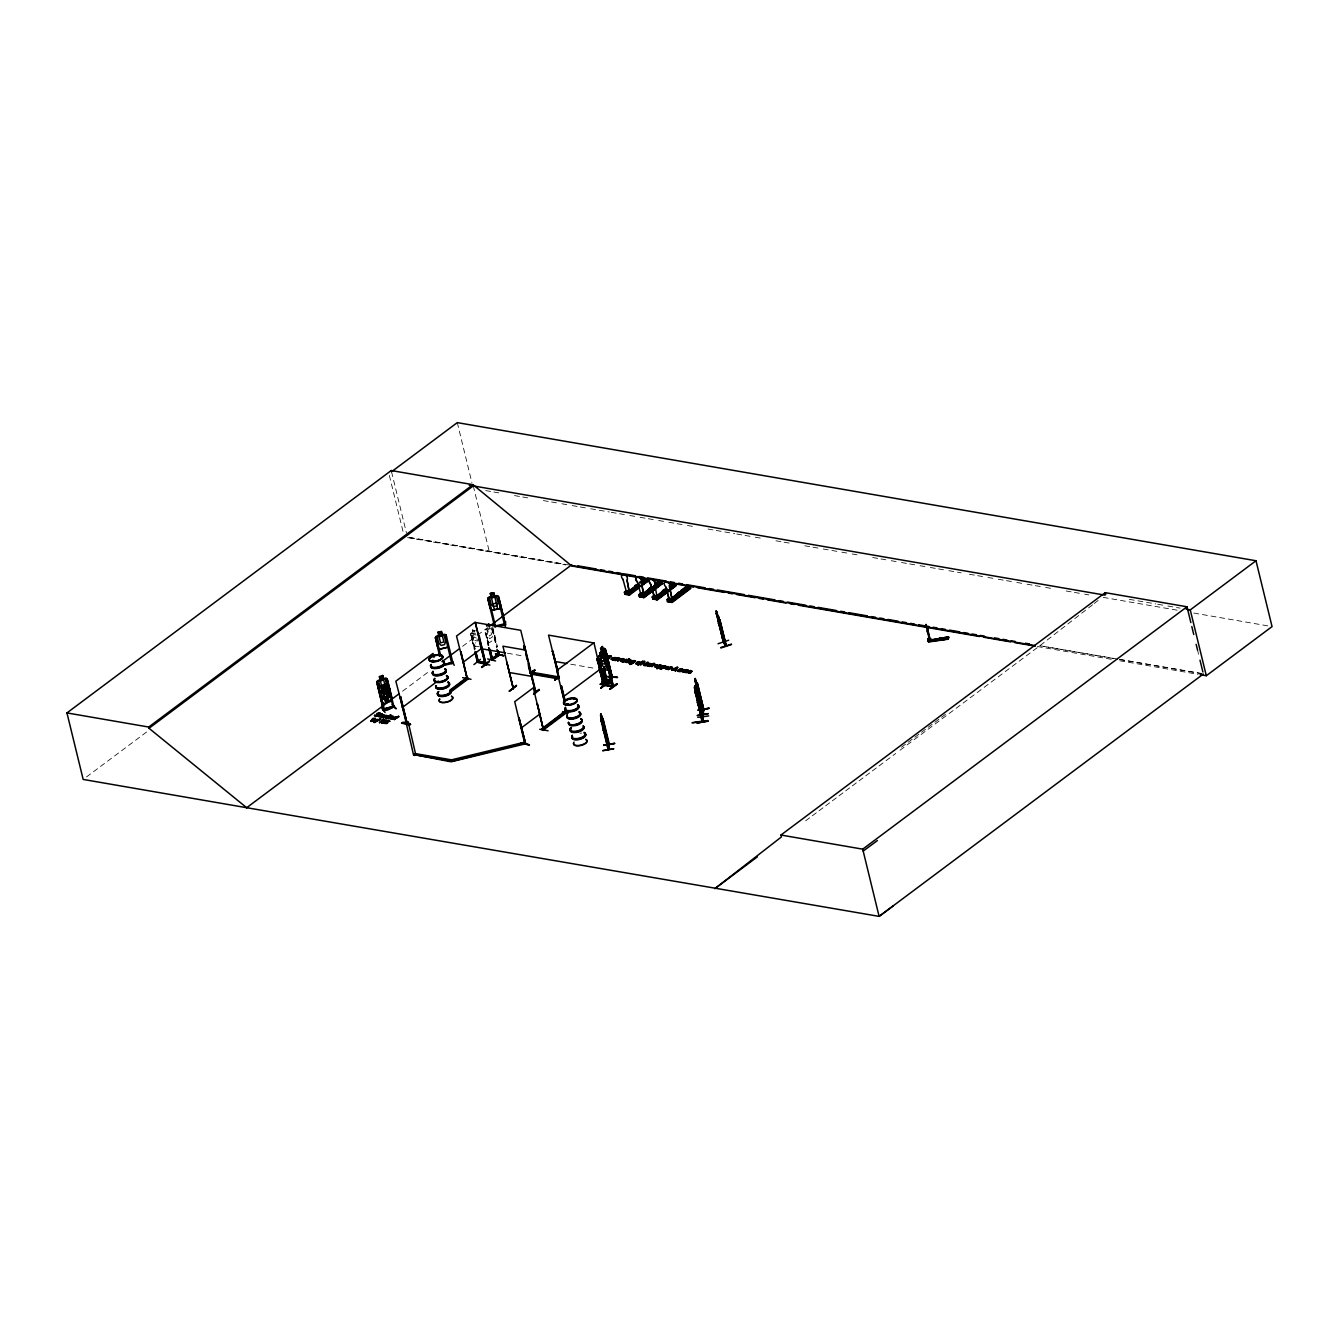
<?xml version="1.0" encoding="UTF-8"?>
<svg xmlns="http://www.w3.org/2000/svg" width="1339" height="1339" viewBox="0 0 1339 1339"><rect width="100%" height="100%" fill="white"/><g stroke="black" fill="none" stroke-linecap="round" stroke-linejoin="round"><path stroke-width="0.75" stroke-dasharray="5 3.75" d="M489.823 627.355L485.538 629.966L485.103 631.673L488.702 643.038L494.744 639.172L494.827 635.389M488.417 645.8L485.019 631.64L485.622 629.983M1092.54 604.81L1039.867 645.716L897.348 752.233M1094.181 603.521L1099.118 599.688M471.261 635.707L475.479 650.018M472.031 635.824L475.245 650.202M86.499 776.938L146.637 731.998M473.119 633.23L472.332 630L473.169 633.414L472.031 634.251L473.504 640.293L475.529 643.138M402.537 691.225L429.216 671.274M462.558 646.352L475.914 636.376M477.571 635.138L487.58 627.656M472.65 642.653L474.274 646.034L479.195 646.888M474.307 646.017L480.835 646.988M901.498 747.212L906.503 743.463M908.16 742.224L913.165 738.475M914.838 737.237L919.843 733.487M921.5 732.249L926.504 728.516M928.178 727.261L933.183 723.529M934.856 722.273L939.844 718.541M941.518 717.286L946.522 713.553M805.643 820.79L810.647 817.058M812.304 815.802L817.309 812.07M818.983 810.815L823.987 807.082M825.644 805.827L830.649 802.094M832.322 800.839L837.327 797.107M838.984 795.868L843.988 792.119M845.662 790.88L850.667 787.131M852.324 785.893L857.328 782.143M859.002 780.905L864.006 777.172M865.664 775.917L870.668 772.185M872.342 770.929L877.346 767.197M879.02 765.941L895.691 753.489M488.149 645.733L485.873 633.113L489.103 645.348M486.141 633.18L485.187 633.581M409.232 537.609L564.824 564.288M1117.663 659.056L1039.867 645.716L1117.529 659.156M1119.705 659.407L1201.602 673.45M1129.313 599.353L1155.724 603.922M1157.75 604.274L1165.884 605.68M1167.909 606.031L1180.094 608.14M485.689 490.593L491.848 491.664M493.907 492.032L502.142 493.455M514.494 495.581L520.67 496.652M522.729 497.003L530.964 498.426M543.316 500.568L549.492 501.64M551.551 501.991L559.786 503.414M561.844 503.765L570.079 505.188M572.138 505.556L578.314 506.627M580.373 506.979L588.608 508.402M590.666 508.753L609.195 511.967M611.254 512.318L617.43 513.389M619.488 513.741L627.723 515.164M629.782 515.515L638.017 516.938M640.075 517.306L646.252 518.36M648.31 518.729L656.545 520.151M658.604 520.503L666.839 521.925M668.897 522.277L675.074 523.348M677.132 523.7L685.367 525.139M687.426 525.491L695.661 526.913M708.013 529.039L714.172 530.11M716.231 530.478L734.76 533.675M736.818 534.027L742.994 535.098M745.053 535.449L753.288 536.872M755.347 537.24L763.581 538.663M775.934 540.789L782.11 541.86M784.169 542.211L792.403 543.634M804.756 545.776L810.932 546.848M812.991 547.199L821.225 548.622M823.284 548.99L839.754 551.835M841.813 552.187L850.047 553.61M852.106 553.961L860.341 555.384M872.693 557.526L878.869 558.597M880.928 558.949L889.163 560.372M891.222 560.723L899.457 562.146M901.515 562.514L907.691 563.585M909.75 563.937L917.985 565.359M920.044 565.711L928.278 567.133M930.337 567.485L936.513 568.556M938.555 568.924L946.79 570.347M948.849 570.699L961.201 572.841M969.436 574.264L975.612 575.318M977.671 575.686L985.906 577.109M987.964 577.46L996.199 578.883M998.258 579.235L1004.434 580.306M1006.493 580.657L1014.728 582.097M1016.786 582.448L1025.021 583.871M1027.08 584.222L1033.256 585.294M1035.315 585.645L1043.55 587.068M1045.608 587.436L1053.843 588.859M1066.195 590.984L1072.372 592.056M1074.43 592.407L1082.665 593.83M1084.724 594.198L1088.841 594.901M1103.252 597.395L1177.349 610.216M1193.819 613.061L1267.933 625.882M1119.571 659.508L1203.376 674.002M409.483 537.408L568.924 564.974M407.575 537.609L565.56 564.924M1037.357 646.519L1111.521 659.34M1119.772 660.763L1198.054 674.304M472.249 630.05L475.127 630.485M472.382 630.167L474.977 630.619M473.236 633.364L471.144 632.962L470.541 633.966L474.475 650.068M471.211 633.079L475.763 633.866M476.031 634.954L473.42 634.502L474.91 640.544L477.504 640.996L476.533 636.962M471.278 637.013L476.768 637.967L471.261 637.029M507.448 653.248L523.231 655.976M570.749 664.194L596.407 668.63M488.702 643.038L487.212 640.26M472.818 642.603L474.424 645.867M1197.602 650.285L1198.556 654.235M473.286 485.906L489.338 551.752M457.285 422.622L471.864 482.475M492.618 626.669L497.455 646.921M492.735 628.627L497.187 646.854M492.317 629.146L496.769 647.39M492.049 629.079L496.484 647.323M491.363 627.606L492.836 633.665L492.2 637.079L489.84 638.619L487.932 636.862L486.475 625.598M485.873 633.113L488.835 645.281M474.642 631.087L474.91 632.159L472.968 630.803M470.709 633.966L474.709 649.884M391.524 471.763L406.487 533.106M389.348 475.429L403.34 532.805M579.988 733.203A7.03 3.029 -13.7 0 1 581.695 733.103M490.091 628.443L487.731 629.983L489.204 636.042L491.564 634.485L490.091 628.443"/><path stroke-width="1.5" d="M717.085 613.932L716.231 613.212L723.512 642.586L717.202 615.388L719.545 622.735L718.675 621.447M716.265 614.015L716.348 613.178M388.109 716.147L386.067 715.277L383.523 716.968L386.452 717.737L388.009 716.783L388.812 718.675L388.712 716.65L391.39 716.583L388.712 716.65M925.985 624.895L927.91 629.263M928.546 640.778L928.212 638.318L928.864 640.226L948.548 636.862L946.539 637.146L946.087 638.887M929.048 639.088L928.178 638.686L930.622 638.452L930.438 641.314L930.17 640.176M929.467 638.87L928.898 638.636M401.583 723.194C404.211 719.428 420.362 728.349 401.6 723.093M401.884 722.859L410.437 724.299M562.497 712.499L562.748 711.662L567.887 712.532M627.355 590.482L627.723 593.947L627.606 590.717L625.983 591.704L627.673 590.817L626.284 591.102M627.422 590.8L625.983 591.386M641.264 593.328L640.377 594.098L642.034 593.21L640.41 593.83L641.967 593.11L641.984 596.558L641.917 593.144M654.687 595.771C655.122 596.508 653.984 595.621 654.972 596.206M654.219 596.843L655.457 595.621L653.499 595.654L655.34 598.868L654.754 595.537M664.412 590.75C673.216 586.683 650.787 599.002 653.315 599.286L652.21 597.043L655.089 595.57M669.584 599.102C669.667 598.048 669.768 598.935 669.132 598.449M638.603 585.059C634.335 585.176 639.373 587.57 638.753 584.858M664.345 590.482L666.772 589.88M679.308 593.328L680.63 592.173L681.735 592.876M608.509 667.19L608.241 670.32L601.68 669.199L600.123 665.751M388.059 718.558L388.009 716.783M604.776 657.951L604.91 654.637L602.667 656.947M432.815 660.345L433.451 660.93L432.146 661.165M439.41 656.01L440.263 655.708L439.209 655.775M439.46 655.357L435.359 637.665L438.673 635.657M487.647 658.922L495.564 660.964M567.234 704.548L566.581 703.829M566.849 703.695L566.112 704.381L568.121 704.013M574.063 698.59L573.544 699.36M491.028 596.675L490.241 593.378L493.857 592.725L497.706 609.111M491.714 610.182L489.823 607.103L491.714 610.182L500.2 608.659L500.652 605.161M498.526 596.458L494.509 596.039L496.618 596.909L498.091 602.952L496.92 605.864L493.539 606.483L491.112 604.207L489.639 598.165L491.179 596.759L487.714 598.433L494.643 626.736L505.422 624.644L498.526 596.458L496.97 595.537M500.2 608.659L491.731 610.132M489.237 600.039L488.233 600.408L489.237 600.039L495.53 626.635L495.296 625.648M494.442 625.782L495.53 625.397L494.442 625.547M495.581 625.849L505.305 623.656L504.318 623.773M504.535 624.995L498.008 598.483L499.012 598.299L505.523 624.794L494.66 626.552M499.012 598.299L498.008 598.65M505.64 621.631L505.322 627.221M378.77 689.853L379.121 686.187L387.272 683.543L389.13 686.405M378.887 689.836L379.272 686.321M389.197 687.409L388.812 690.924L380.862 693.569M447.795 647.239L448.23 643.657L447.795 647.239L439.376 649.348L437.485 646.402M473.922 664.579L480.467 659.357M488.835 662.169L481.538 667.408L489.505 660.813M926.086 624.359L926.002 625.196M601.278 718.608L600.726 713.637L603.538 728.332L602.768 726.592M600.759 715.696L600.709 714.641M600.809 716.716L600.776 715.612M600.608 713.654L601.412 717.051L601.696 715.729L600.977 719.746L601.244 718.541L608.14 749.187M602.868 718.692L608.894 745.137L609.111 743.999M602.901 725.755L601.68 718.139L608.676 749.154M602.835 750.543L613.831 748.752L602.801 750.761M603.671 745.287L614.701 743.363L603.705 745.103M608.726 749.137L608.308 748.652M608.726 744.451L608.458 748.367M608.073 749.656L609.111 744.384M602.935 718.223L609.463 744.601L608.609 749.505M697.452 683.091L703.845 709.921L696.096 680.614L695.644 686.254L703.326 717.336L695.811 685.401L695.242 678.488L698.054 693.2L697.284 691.443M695.058 680.513L695.259 678.655M695.326 681.584L695.226 680.245M694.422 687.643L694.79 685.886L695.594 689.3L695.761 687.995L695.041 691.995M694.824 687.844L694.774 686.89M694.874 688.982L695.025 687.978M695.159 691.978L694.506 687.56L702.172 721.503M697.418 690.606L696.196 683.007L703.059 714.49L703.912 709.436M696.949 698.004L695.728 690.388L702.59 721.872L702.071 720.415M699.376 693.585L698.657 697.602L698.707 689.903M697.435 702.255L698.305 704.984L698.908 700.966M697.351 715.411L708.348 713.62L697.318 715.629M698.188 710.155L709.218 708.231L698.222 709.971M697.77 717.353L708.716 715.913M703.243 709.319L702.439 713.587L703.628 709.252M703.326 709.988L703.611 708.95M702.674 721.754L703.226 716.248M702.774 716.716L702.523 720.616M703.159 716.65L702.205 721.939L695.125 691.895L695.309 693.635M707.846 721.303C700.397 720.231 676.446 725.788 707.762 720.549M612.743 677.333L607.036 682.689L603.638 668.446M381.799 708.314L385.096 712.499M383.707 716.047C380.477 715.444 377.481 717.503 383.239 716.382M599.872 654.336L600.24 652.662M928.53 641.783L928.195 640.327M928.496 638.837L928.479 642L948.213 639.188L948.548 636.862M928.898 639.875L928.446 641.599L948.297 638.854M929.634 640.427L927.927 630.569L930.086 639.255M930.588 638.586L928.63 641.448M941.434 637.866C939.995 642.519 943.208 635.807 939.426 638.151L938.974 639.875M943.208 637.615C941.853 642.084 945.384 639.188 945.2 637.331M948.263 639.004L948.548 637.833M670.153 598.416L669.366 599.085M386.084 688.648L384.979 692.397L381.23 690.255L384.46 693.317L383.172 697.786L385.381 693.836L388.946 695.845L385.883 692.866C390.352 688.815 383.707 687.242 387.925 689.535L389.364 695.627L388.293 698.74L385.063 699.812L382.703 697.786M600.709 653.449L601.395 651.44L599.805 654.353M381.213 691.811L382.301 688.648L385.532 687.56L387.892 689.585M462.641 677.651L471.027 679.291M520.821 743.245L529.407 744.819L520.72 742.877M393.85 706.038C390.369 708.364 380.594 708.147 384.527 710.206L378.083 683.677L377.146 683.995L383.557 710.507L376.828 682.137L377.648 680.614L385.699 677.952L387.222 678.722L391.875 697.586L391.473 701.201L383.305 703.829L381.481 701M383.456 710.356C388.812 711.612 396.126 703.979 393.181 707.36L386.502 680.882L387.456 680.563M392.578 706.289L384.126 709.034L384.728 710.105M702.406 713.135L703.243 713.955M389.046 721.52L386.787 721.42L387.858 722.642L386.636 723.529L383.607 723.194L386.787 723.06L385.732 721.905L386.954 720.717L389.783 721.236L387.155 720.315L382.017 723.127L383.071 719.863L384.008 720.081L382.904 722.575L383.875 719.528L383.021 719.394L379.473 722.692L383.205 720.415L383.021 719.394M382.017 723.127L383.205 720.415M400.662 696.782L399.742 697.201L400.662 696.782L407.106 723.194L406.387 722.139M604.391 684.179L602.952 684.447L603.186 685.417L604.023 685.501L597.211 659.206L603.655 685.484M666.705 667.274L668.847 667.14L666.839 667.826M668.931 667.759C665.684 663.859 663.993 671.174 668.964 667.609M626.652 591.888C626.953 592.323 626.083 588.39 626.25 593.846M601.847 682.555L611.572 683.024L601.847 682.605M601.998 681.802L611.438 682.472M602.081 682.271L611.572 683.024M940.062 639.071L940.966 638.485L940.279 639.038M376.995 682.187L377.732 680.714M381.916 687.074L385.147 686.003L383.674 679.961L380.443 681.032L382.686 690.087L381.23 691.744L382.686 697.853L384.678 698.355L385.414 701.787L388.862 700.648L387.892 697.284L391.239 695.092M379.372 692.313L380.159 690.757L388.26 688.146L389.716 688.832M379.489 692.313L380.192 690.79M666.136 668.429L668.061 668.981M525.206 743.814L524.47 742.224L451.494 759.849L415.525 753.623L414.169 754.644L450.339 761.673L525.139 742.81M543.567 730.157L537.19 703.812M703.845 709.871L697.385 683.559M638.887 585.377L636.561 585.528L638.921 584.942M664.579 590.7L666.755 590.03M681.216 592.173C682.706 594.616 676.781 593.026 681.015 592.424M432.865 661.282L432.112 660.663M432.146 661.081L433.3 661.098M433.133 660.361L432.832 661.198M437.451 681.735L438.288 681.099M567.82 703.829L566.38 704.18M562.765 712.214L566.213 712.683M487.831 598.5L488.651 597.161L496.953 595.654M618.501 659.926L622.284 659.139L617.731 660.897L619.706 658.169M617.731 660.897L619.103 658.068M606.768 682.539L603.303 668.429M601.278 687.325L600.776 688.028L607.672 682.087M647.758 580.507L628.058 594.851L648.143 580.975L643.456 579.804L624.911 594.165M647.658 580.172L643.54 580.005M644.076 580.306L641.515 582.75L643.841 595.286L640.979 594.817L637.431 581.913A3.749 2.41 52.8 0 1 636.293 577.26A3.749 2.41 52.8 0 1 640.343 577.929A3.749 2.41 52.8 0 1 641.481 582.582M641.398 594.717L639.339 596.658M640.728 593.294L638.854 594.734L640.511 597.06L652.712 588.557M655.725 588.055L662.085 582.666L642.486 597.345L652.963 590.281M643.339 597.512L643.138 595.437L645.03 593.997L645.448 595.721M662.085 582.666L657.784 581.963L654.553 585.026A3.749 2.41 52.8 0 0 653.566 580.356A3.749 2.41 52.8 0 0 649.515 579.687A3.749 2.41 52.8 0 0 650.654 584.34L654.336 597.127L657.198 597.596L654.838 584.892A3.749 2.41 52.8 0 0 653.7 580.239A3.749 2.41 52.8 0 0 649.666 579.569A3.749 2.41 52.8 0 0 650.787 584.222L654.486 597.01M662.554 583.469L643.892 597.596L662.604 583.436L661.433 583.068M654.52 597.311L652.696 598.968M675.877 585.762L656.679 599.805L675.626 585.511L671.107 584.992M675.325 585.679L671.224 584.607L669.349 586.047L671.14 584.273M671.391 602.366L671.391 600.324L673.283 598.884L673.701 600.608M668.998 598.182L667.107 599.621L667.525 601.328L672.145 602.483L690.874 588.323L686.003 587.57M687.56 587.419L689.685 587.955M675.408 669.4L675.542 670.889L677.584 667.324L671.642 669.684L675.542 669.935L671.642 669.684M675.542 670.889L677.584 667.324M625.983 591.704L627.07 591.503M654.654 596.357L653.332 595.771L654.035 598.65M669.115 599.035L669.416 598.985M675.793 669.6L676.697 667.642L674.27 668.814L675.793 669.6L676.848 667.207M674.923 670.789L675.542 669.935M373.246 721.621C374.82 718.24 374.803 721.955 377.397 719.796M373.983 720.65C379.406 713.151 365.748 725.47 375.305 718.909M374.117 721.185L375.439 719.445M460.733 651.825L467.16 678.471L461.034 651.875M485.973 664.161L485.103 664.044L485.906 663.642M525.691 743.898L518.913 717.47L525.708 743.848M525.624 650.101L502.928 646.168L513.339 688.798L506.828 662.169L513.389 688.782L513.138 687.493M536.002 692.447L520.754 630.318L475.362 622.468L485.806 664.797M374.552 719.88C365.614 725.487 377.364 713.386 372.041 720.834M371.087 721.236L372.845 718.474M387.892 697.284L389.364 695.627M371.907 720.282L373.447 718.574M406.989 722.374L405.851 722.625L406.621 722.056M407.056 723.177L400.361 696.732M567.016 712.9L566.615 711.695L543.031 729.454M604.843 656.964L603.353 650.821L601.429 652.578L602.299 655.859L605.395 652.863L606.165 653.449M603.32 650.988L601.512 652.629L602.617 656.595M602.316 653.951L603.153 651.825L602.048 652.88L603.169 657.014L604.826 658.336L606.299 664.395L605.546 666.738L602.935 666.286L600.91 663.458L599.738 653.147L600.525 656.395M604.307 670.052L608.609 665.901L608.207 662.169M601.479 651.49L600.491 648.193L602.466 646.436L603.22 649.85L604.307 650.034L613.295 686.79L604.726 685.384M603.253 649.683L604.525 648.478L605.345 649.181L612.157 677.902L605.395 649.08L604.425 648.478L600.123 652.662M601.629 652.562L603.37 650.921M612.258 677.802L605.914 651.005L612.392 677.3M606.232 651.039L605.395 651.49M608.157 676.647L617.58 677.367L607.705 676.396M608.14 682.84L606.5 681.584L611.588 677.199M611.856 676.948L612.475 676.362L611.521 676.931M611.923 677.233L606.985 681.166M607.337 682.053L612.325 677.35M390.988 716.984C394.754 718.24 394.319 713.737 389.482 717.989C390.034 720.566 394.386 717.754 390.536 718.122C389.716 716.716 395.859 717.185 391.122 717.52M621.848 659.524C626.552 660.713 623.556 656.06 620.593 660.83C623.288 660.797 623.472 661.851 621.196 660.813C627.941 659.776 617.446 660.244 623.07 660.663M689.317 671.19L691.594 671.609L689.451 671.743M431.828 660.981L432.664 660.462M568.037 704.147L567 704.749M498.275 654.403L499.28 654.018L498.426 654.587M498.493 654.855C490.409 657.75 487.53 664.027 499.531 655.022M452.615 662.37L443.075 664.847M443.242 665.533L453 663.274L446.105 634.954L442.238 634.703L441.452 631.472L437.87 632.359L441.468 631.523M383.573 715.495L382.084 714.942L383.623 716.114M626.752 590.901L627.305 590.767M639.975 663.006C639.289 659.943 633.196 664.813 637.682 663.541M723.194 642.235L726.039 646.352L718.524 616.409M392.26 718.122L389.565 718.156L393.884 717.101L390.352 718.273L392.394 718.675M685.919 672.161C692.832 669.249 683.108 669.232 684.53 672.446C693.803 665.901 679.509 676.58 690.321 670.521C695.041 671.509 687.911 670.755 688.012 672.914C691.945 673.735 689.066 672.529 688.899 671.642M689.267 671.442C697 670.521 684.865 673.132 690.706 672.898M624.208 660.562C617.965 656.612 621.48 666.454 626.401 659.324M651.256 665.383L652.06 666.286L653.499 664.897C656.361 665.45 653.867 662.102 652.411 664.177M630.502 661.65L626.836 662.47L629.464 659.859L631.79 660.964L629.497 662.922L628.794 662.286L630.887 660.545L629.481 661.031M656.11 665.918L659.909 665.65L659.206 664.998M715.578 888.092L781.424 836.942L780.955 835.034L1105.244 592.658L1186.99 606.785L1190.856 622.602M379.389 715.545C380.176 718.072 375.74 716.332 381.866 713.687L382.251 715.009L379.74 714.407L380.644 714.725M379.523 716.097L379.941 716.733M652.043 665.316C652.863 667.843 648.377 666.086 654.537 663.458M652.177 665.868L652.612 666.521M478.709 638.402L485.354 664.981L486.542 664.947L486.275 663.926L477.37 662.269L474.96 652.093M467.328 677.484L450.122 690.924M467.077 678.137L468.365 678.806L466.508 677.701L449.921 690.104M414.169 754.644L450.138 760.853L451.494 759.849L451.896 761.59L524.888 743.965L514.712 701.703L533.29 687.811L543.567 730.458L537.491 703.862M539.717 729.27L548.069 730.759M622.869 579.536L623.003 579.419A3.749 2.41 52.8 0 1 621.882 574.766A3.749 2.41 52.8 0 1 625.932 575.435A3.749 2.41 52.8 0 1 627.054 580.088L629.414 592.792L627.054 580.088M637.431 581.913L637.297 582.03A3.749 2.41 52.8 0 1 636.159 577.377A3.749 2.41 52.8 0 1 640.209 578.046A3.749 2.41 52.8 0 1 641.331 582.699L643.841 595.286M638.87 588.022L629.464 595.102L624.844 593.947L624.426 592.24L626.317 590.8M634.753 586.013C647.155 587.034 629.23 588.039 636.644 584.574L639.506 585.043M641.481 580.908C653.867 581.929 635.958 582.934 643.373 579.469M644.277 579.954L640.946 582.649L643.791 580.256M626.083 594.566L638.502 585.11M624.426 592.24L625.095 593.662L628.711 594.265L628.376 592.892L630.602 591.503L631.02 593.227M641.883 585.662L648.143 580.975M638.854 594.734L641.063 593.344M640.979 594.817L643.975 595.186M652.126 589.311L649.181 588.507L651.055 587.068L655.441 588.122M655.892 583.402C668.295 584.423 650.386 585.428 657.784 581.963M651.658 587.018L643.674 593.261L651.758 587.218M654.537 585.009L657.867 582.298L662.169 583.017L643.138 597.479M658.704 582.448L639.59 596.909L640.46 597.06M639.841 596.926L652.763 587.536M653.817 586.315L658.805 582.649M654.386 586.432L659.089 582.917M639.172 594.784L639.506 596.156L643.138 596.759L642.804 595.386L645.03 593.997M643.138 596.759L661.349 582.867M652.21 597.043L654.102 595.604M665.684 586.8L669.232 599.705L672.245 600.073L669.734 587.47A3.749 2.41 52.8 0 0 668.596 582.816A3.749 2.41 52.8 0 0 664.562 582.147A3.749 2.41 52.8 0 0 665.684 586.8L669.383 599.587M653.884 596.675L654.687 595.604M662.537 590.817C674.923 591.838 657.014 592.842 664.429 589.378L667.291 589.846M652.545 597.094L652.88 598.466L654.754 597.027M657.031 595.57L666.571 588.156M666.906 588.608L652.947 599.219L664.747 591.085M672.245 600.073L669.6 587.587L672.496 585.193L671.224 584.607M657.499 598.516L666.822 591.453L656.495 599.069L656.16 597.696L658.386 596.307L658.805 598.031M668.496 590.081L674.705 585.176M669.918 589.093L675.442 584.976M675.977 585.746L657.332 599.922L656.495 597.746M668.931 601.228L668.395 598.232L669.098 601.111L670.404 601.328L669.701 598.449L670.404 601.328M667.107 599.621L669.316 598.232M670.002 598.382L669.366 598.332M677.434 593.395C689.819 594.416 671.91 595.42 679.325 591.955L683.693 593.01L679.325 591.955M680.999 590.683C693.401 591.704 675.492 592.708 682.89 589.244L687.275 590.298L682.89 589.244M684.162 588.29C696.548 589.311 678.639 590.315 686.037 586.85M667.441 599.671L667.776 601.044L669.651 599.604M672.161 597.797L686.12 587.185M671.927 598.148L686.171 587.369M668.128 601.847L667.274 601.68L686.957 587.336M686.974 587.52L668.78 601.914M672.529 600.726L689.602 587.754M667.776 601.044L671.391 601.646L690.338 587.553M672.864 601.161L690.271 588.273M670.839 602.282L690.439 587.888M478.86 636.979L479.63 637.113M479.262 638.469L486.241 665.148L478.994 635.339M478.157 661.165L477.119 661.248L478.056 661.399M477.487 662.253L486.157 663.424M484.869 662.587L485.923 662.47M406.738 723.077L395.842 681.2L433.016 653.415L434.003 657.466M407.089 723.11L406.387 723.646L400.043 697.251M482.007 667.492L488.802 661.717M523.649 646.369L524.654 646.319L523.649 646.369L524.603 650.285M531.081 674.153L557.442 678.706L558.798 677.685L552.438 651.122L557.978 670.772M552.204 651.306L553.208 651.256M530.947 671.676L529.742 671.726L530.679 672.881M529.809 672.011L530.93 671.709M529.976 672.697L531.181 672.647M528.403 665.885L530.077 672.781L534.981 670.236M530.378 673.166L534.529 670.019L530.83 673.366L557.242 677.885L558.597 676.865L530.211 671.96M530.462 673.232L534.931 670.153M554.714 680.045L559.217 676.463M559.25 676.865L554.714 680.061L559.016 677.417L548.538 635.121L593.947 642.971M597.78 662.939L597.077 658.855M561.577 686.087L560.656 686.522L561.577 686.087L565.393 701.703M597.211 659.206L598.131 658.788L604.19 685.083L613.547 686.589L607.036 660.261L606.015 660.311L612.492 686.689M598.65 658.855L605.931 685.334L604.96 684.212M599.42 658.989L605.446 685.535M606.015 660.311L612.743 686.422M612.408 685.468L613.279 685.585L600.575 684.028M603.069 684.447L603.688 684.681M599.202 668.78L603.655 685.15M604.893 684.212L603.621 684.58M600.876 687.978L608.191 682.103L601.244 688.079M600.776 688.028L608.14 682.137M609.128 685.468L600.274 684.179M612.191 685.953L613.195 685.568M609.881 688.782L616.81 683.61M609.965 689.317L616.928 684.011M610.065 689.267L617.296 684.095M509.372 691.158L516.503 685.886M533.658 693.552L539.215 689.384L533.525 694.305M534.027 694.138L539.383 689.87M246.794 807.735L83.169 779.432L66.95 712.917L391.222 470.541L472.985 484.668L570.966 565.343L1034.997 645.582M66.95 712.917L148.713 727.044L472.985 484.668M893.314 905.85L879.104 916.378L246.677 807.702L149.014 728.282L473.286 485.906M246.677 807.702L399.189 693.719M442.556 661.315L459.227 648.846M489.254 626.418L571.72 564.773M381.866 713.687C381.448 717.302 371.572 716.064 375.874 715.595C379.824 715.88 374.368 713.553 378 713.118C384.393 711.143 374.451 717.671 374.92 714.993M380.477 713.486L379.891 713.921C377.28 710.791 379.439 717.737 374.317 715.444M379.991 714.457C375.924 711.863 378.418 719.394 380.828 715.11L384.494 714.993L381.966 716.7M382 714.223L381.213 714.825L382.117 714.457M382.184 715.478L384.661 715.662L381.799 717.47M380.879 716.432L383.121 715.829M386.017 718.189C403.725 709.955 372.376 722.24 387.423 715.997C384.444 716.097 384.193 718.909 388.143 717.336M379.473 722.692L383.155 719.947M391.39 716.583L388.176 717.101L390.302 714.875M382.77 722.022C387.423 717.369 386.77 723.981 384.377 722.96M402.269 707.544L436.196 682.17M462.943 662.387L481.538 648.494M381.883 722.575L386.235 719.947M394.252 719.093L396.645 717.955L393.934 717.788L393.432 718.558L394.587 718.658L396.511 717.403M394.536 718.876L392.628 718.541L395.942 716.8A2.025 0.87 -13.7 0 1 396.896 717.118L398.654 716.315L394.386 719.646M396.645 717.955L393.515 719.026L398.654 716.315M394.67 719.428L392.762 719.093L396.076 717.353A2.025 0.87 -13.7 0 1 397.03 717.654L398.788 716.867M449.921 691.627L468.165 677.986M450.122 692.464L468.365 678.806M414.37 755.464L415.726 754.443L447.695 759.983M599.654 653.198L602.517 653.633L603.32 656.863M605.044 657.231L606.316 658.554M611.354 656.026C611.136 655.625 607.103 655.825 607.237 658.185M521.122 728.048L539.717 714.156M563.183 696.849L600.357 669.065M613.011 659.407L612.258 658.152L614.283 657.533L615.086 658.503L615.471 657.566L611.036 658.755L613.145 659.96L611.17 659.307L615.605 658.119M613.145 659.96L613.496 659.006M601.696 669.182L600.223 665.751M623.823 660.194L621.982 660.077M627.121 659.909L623.204 661.834L625.598 659.926L627.74 660.094L626.116 660.177M623.204 661.834L626.535 659.876M628.979 658.905C630.753 661.165 628.175 657.131 628.778 660.261L625.447 662.219L628.075 659.608L629.866 660.73M625.313 661.684L628.644 659.709M629.615 659.006L628.627 659.809M625.447 662.219L628.778 660.261M626.836 662.47L630.033 659.96M628.928 662.822L631.657 660.412L629.732 660.177M541.726 728.767L564.958 711.411L541.927 729.588L541.726 728.767L543.751 729.236M629.313 663.223C635.037 663.809 627.807 661.7 633.883 660.562A1.992 0.854 -13.7 0 1 634.837 660.897C634.418 664.462 623.338 666.588 635.523 660.897M629.447 663.776L632.694 663.14M632.56 662.587L630.803 662.788L634.017 661.115A1.992 0.854 -13.7 0 1 634.971 661.433L635.657 661.449M632.929 662.303L634.452 661.181L631.556 662.621L633.062 662.855L631.422 662.169L634.452 661.181M566.815 712.515L543.584 729.872L541.927 729.588M638.837 662.688C634.736 664.094 638.285 662.504 639.64 662.688C634.502 661.349 644.427 661.064 637.967 663.859C638.301 661.499 633.297 664.797 637.816 664.094M637.916 662.336L639.54 662.069L637.782 661.784M637.565 663.91L638.971 663.24M637.531 664.311C638.787 663.123 644.779 661.366 642.62 661.131M640.879 664.897C654.47 653.633 626.685 673.333 643.189 661.232M640.31 664.797L644.595 661.466M646.687 663.625C652.294 666.219 636.661 667.14 647.925 662.052M644.578 664.546C648.997 662.253 649.181 665.55 643.507 664.83M643.641 665.366L648.059 662.604M652.796 663.893C652.545 664.027 645.749 668.596 649.666 663.341C647.055 663.508 646.637 667.224 649.432 666.086M650.235 663.441L648.16 665.098L649.7 665.249M650.369 663.993L647.54 665.533L649.7 666.42L652.796 664.244M649.7 666.42L649.298 665.55M649.13 666.32L652.327 663.809M657.148 666.537C653.532 669.333 660.88 661.499 655.089 666.169C654.922 667.207 658.068 667.943 656.746 666.839M657.683 664.73L654.972 667.173L656.88 667.374M656.579 667.609L659.776 665.098M656.813 668.061L660.596 665.232L662.922 666.286L656.947 668.613L658.671 667.843M658.922 667.006L662.035 665.952L658.922 667.006L661.098 667.508L662.119 666.42L659.056 667.558M656.947 668.613L661.165 665.332M660.227 668.646L664.01 665.834L666.337 666.872L660.361 669.199L662.085 668.429M662.336 667.609L665.399 666.471L662.336 667.609L664.01 668.312L666.203 666.337L664.295 666.136L660.361 669.199M662.47 668.161L665.583 667.09L661.951 667.893M670.688 666.989C662.47 672.864 676.63 666.42 670.839 667.391M666.286 667.743L665.583 669.132L668.094 668.981M667.927 668.429L668.061 669.6L671.257 667.073M670.588 668.228L672.463 667.307M677.467 670.688L681.601 669.215L677.467 670.688L680.329 670.839L680.078 671.676L677.601 671.241M681.735 669.768L680.296 668.646L682.806 669.6L678.655 671.073L682.672 669.048M683.961 672.345L687.158 669.835M686.053 672.714L688.146 670.973L686.589 670.906M686.991 670.605C690.573 669.5 685.97 674.438 690.573 672.345M714.825 888.661L757.271 856.943M780.955 835.034L862.718 849.16L1186.99 606.785M1186.187 609.195L1190.254 609.898L1255.999 560.756L1272.05 626.585L1206.305 675.726L1200.112 674.655M1203.376 674.002L879.104 916.378L862.718 849.16M863.186 851.085L877.396 840.557M607.203 682.572L603.822 667.943M939.56 638.787L940.463 638.285M486.475 625.598L489.103 623.957L486.559 625.614M487.229 625.932L488.752 624.928L489.02 626.016M495.463 653.968L503.732 655.641L495.899 653.683M491.798 658.989L498.225 654.788M681.4 592.909L679.308 593.177M603.973 685.585L593.93 642.737L556.756 670.521L564.472 702.138M498.175 650.905L499.246 654.905M497.757 651.44L498.66 655.541L499.196 654.068M489.823 649.331L492.534 659.591L490.091 649.398M492.032 659.943L488.902 647.825M373.112 721.068L377.263 719.244M499.045 655.005L491.53 659.893L488.635 647.758M498.794 655.474L496.987 649.348M373.715 721.905L380.627 718.825L374.368 722.541L373.715 721.905L380.627 718.825M373.849 722.457L380.761 719.378M370.953 720.683L374.418 719.328M674.404 669.366L676.831 668.178M671.776 670.236L677.718 667.876M618.635 660.462L622.284 659.139M617.597 660.345L622.15 658.587M467.194 678.438L456.532 636.058L475.111 622.166L485.488 665.031M525.407 744.066L518.896 717.754M438.456 681.969L436.882 681.936M666.655 667.542C668.747 665.567 670.638 669.282 668.479 667.592M703.494 709.436L702.59 714.524M477.487 661.064L478.542 662.186L475.981 652.043M605.128 685.183L598.115 657.114M629.548 595.119L628.711 592.943M452.933 663.324L452.482 662.152L443.125 665.014M382.703 675.492L379.222 676.597L380.176 679.944L378.719 681.601L380.192 687.66L382.552 689.669L385.783 688.597L386.871 685.434L385.398 679.392L383.406 678.873L382.669 675.442L383.49 678.739M382.954 691.175L386.184 690.104L387.624 696.213L384.41 697.284L382.954 691.175L386.151 690.154M380.879 698.556L382.385 699.293L390.419 696.615M384.711 698.406L382.385 699.293M385.465 701.603L388.862 700.648M392.444 704.866L396.21 708.8L392.511 704.749M383.791 710.457L393.984 707.042L387.088 678.773M385.13 685.786C376.928 689.2 388.159 682.137 385.917 689.016M384.427 697.217L387.657 696.146M717.018 612.308L720.181 625.33L718.206 620.744M717.804 615.555L719.143 618.049M719.964 619.857L726.458 646.201L723.562 642M719.528 626.234C715.428 614.902 723.11 636.243 721.219 626.685M728.65 640.243L718.055 643.741M720.8 647.507L731.429 644.143M720.934 647.976L731.529 644.511M652.645 588.29L651.055 588.29L652.696 587.269M433.066 661.299A7.03 3.029 -13.7 0 1 431.894 656.194A7.03 3.029 -13.7 0 1 442.724 656.277A7.03 3.029 -13.7 0 1 433.066 661.299L432.346 661.516M572.456 725.119L571.385 725.269M477.672 662.035L475.211 651.909M478.157 662.37L475.747 652.227M388.042 716.549L391.256 716.03M436.715 639.222L435.727 639.473L436.715 639.222L440.698 655.591M445.435 637.046L446.473 636.962L445.435 637.046L451.779 663.575M439.426 649.164L447.678 647.155M452.331 660.847L454.222 665.349M452.833 663.14L452.013 663.541M408.211 722.123L406.085 722.642L413.55 754.962L415.693 754.443L408.211 722.123L406.286 723.462M625.983 659.625L627.606 659.541M670.973 667.943L672.596 667.843M646.553 663.073L648.478 663.424L644.862 665.132M386.017 717.051L384.26 716.8L387.59 715.88M660.863 665.55L662.805 665.901L658.537 667.291M493.756 592.859L490.392 593.512L494.342 609.714M491.446 597.83L494.811 597.227M492.919 603.889L496.284 603.27M694.857 680.195L695.795 683.459M696.012 688.631L702.908 717.302M600.458 715.311L601.161 718.625M697.318 702.356L698.188 705M608.157 749.689L601.244 721.37M604.19 725.035L604.257 732.718L603.253 730.023M707.862 721.018L696.866 723.077L707.829 721.286M667.659 667.475L668.747 667.475M926.086 625.832L927.659 632.175L927.04 630.987M928.161 640.46L948.598 637.615M948.615 637.582L928.881 640.393M930.421 640.963L928.429 641.247L948.363 638.619M495.547 653.834L503.347 655.792M607.136 658.52C608.927 658.453 607.002 654.721 611.488 656.579M607.27 659.073C611.387 659.24 606.4 655.089 610.869 657.014M725.855 644.812L725.721 645.984M726.089 645.766L719.696 619.472M381.264 717.051L382.351 716.415M607.37 658.738C611.12 658.487 606.299 654.553 610.768 656.478M485.572 662.705L478.123 661.684L485.454 662.688M504.334 625.028L504.1 624.074M605.395 652.863L606.216 653.549M607.521 657.767L607.621 661.516M607.873 676.814L617.329 677.517M669.266 585.712L673.634 586.767L670.772 586.281M640.209 581.862L644.595 582.917L640.293 582.197M669.433 586.9L672.379 587.721L669.517 587.252M654.185 586.03L657.131 586.85L654.269 586.365M649.181 588.507L653.465 589.21M630.602 591.503L630.602 592.826M625.547 590.968L626.853 591.185M641.448 593.562L639.975 593.462L640.678 596.34M658.386 596.307L658.386 597.629M673.283 598.884L673.283 600.207M668.228 598.349L669.701 598.449M626.702 592.206L629.564 592.692M671.391 600.324L671.391 601.646M627.723 593.947L626.418 593.729L625.715 590.85M639.255 596.441L643.992 597.596M652.88 598.466L656.495 599.069M652.629 598.751L656.411 599.772M604.123 654.219L605.295 654.42M596.826 659.022L597.847 658.972M485.689 664.813L486.559 664.914M530.06 672.714L531.081 672.63M600.19 684.313L602.952 684.781M558.681 677.685L559.401 677.768M567.15 711.946L567.1 712.783M567.903 713.084L562.497 712.432L567.636 713.369M481.22 663.223L489.873 665.065M520.687 743.43L529.407 744.819M1255.999 560.756L457.285 422.622L391.524 471.763L391.222 470.541M469.202 485.203L1104.943 595.135M577.879 565.828L596.357 569.025M600.475 569.745L604.575 570.447M608.676 571.15L612.793 571.87M616.894 572.573L620.995 573.293M625.112 573.996L635.372 575.77M639.473 576.49L643.59 577.193M647.691 577.896L666.169 581.093M670.287 581.812L674.387 582.515M678.488 583.235L682.605 583.938M686.706 584.658L705.184 587.838M709.285 588.557L713.402 589.26M717.503 589.98L744.199 594.6M748.3 595.303L774.996 599.922M779.097 600.625L783.215 601.345M787.315 602.048L805.793 605.245M809.894 605.948L814.012 606.667M818.112 607.37L836.59 610.567M840.691 611.287L844.809 611.99M848.909 612.693L867.387 615.89M871.505 616.61L875.606 617.312M879.706 618.032L883.824 618.735M887.924 619.455L898.184 621.229M902.302 621.932L906.403 622.635M910.503 623.355L914.621 624.058M918.721 624.777L928.981 626.552M933.099 627.255L937.2 627.974M941.3 628.677L945.418 629.397M949.518 630.1L959.795 631.874M963.896 632.577L967.997 633.297M972.114 634L976.215 634.719M980.315 635.422L984.433 636.142M994.693 637.916L998.794 638.619M1002.911 639.339L1007.012 640.042M1011.112 640.745L1015.23 641.465M1025.49 643.239L1029.591 643.942M571.753 565.995L647.976 579.184M652.093 579.887L662.403 581.678M666.521 582.381L693.301 587.018M697.418 587.737L724.198 592.357M728.332 593.077L732.45 593.78M736.567 594.499L755.112 597.713M759.23 598.416L763.347 599.136M767.465 599.839L786.01 603.052M790.127 603.755L794.245 604.475M798.379 605.195L979.679 636.544M983.797 637.247L1010.577 641.883M1014.694 642.603L1035.298 646.151M599.772 653.332L602.383 653.783M602.048 654.235L600.374 653.951L602.316 655.323M628.493 659.257L629.748 659.558M654.788 664.228L653.884 664.596L653.968 663.357M654.922 664.78L651.758 663.709M679.911 668.931L682.806 669.6M674.27 668.814L675.659 669.048M600.642 656.512L598.533 656.11L597.93 657.114L604.893 685.417M603.236 656.93L605.111 657.282L598.6 656.227M678.522 670.521L680.329 670.839M613.664 659.558L611.89 659.307L615.053 658.503M678.655 671.073L680.463 671.391M607.052 661.617L598.684 660.177L607.036 661.633M481.772 648.812L505.473 652.896M554.965 661.466L566.799 663.508M534.462 673.484L554.731 676.982M509.356 672.513L532.052 676.429M387.925 718.005L388.812 718.675M612.208 685.719L612.375 686.689M388.193 688.213L389.649 688.966M446.121 635.004L444.531 634.251L436.229 636.259L435.359 637.715L437.602 646.352M607.571 682.271L604.157 667.96M389.783 721.236C385.481 719.478 388.025 724.466 383.607 723.194M725.638 645.348L723.713 641.783M626.1 594.533L638.167 584.858L624.828 593.964M392.394 704.331L395.574 708.465M389.348 687.426L388.946 691.041L380.795 693.702L378.987 690.874M717.135 612.325L716.08 610.919L723.512 642.586M716.147 611.069L716.984 612.676M716.884 612.927L717.118 613.948M716.231 613.212L718.424 616.543M723.345 641.9L725.688 645.331M381.565 700.9L383.406 703.745M387.172 683.626L389.013 686.455M379.054 690.773L380.895 693.602M601.579 715.746L608.894 745.137M696.816 698.841L697.586 700.598L694.673 686.07M927.324 627.74L927.927 630.569M709.151 708.348L698.205 710.289M614.634 743.48L603.688 745.438M697.904 694.857L698.774 697.586M697.77 694.874L698.657 697.602M603.387 729.989L604.24 732.567M623.003 579.419L626.033 590.499M927.509 632.209L929.785 640.41M1190.254 609.898L1206.305 675.726M1191.81 626.552L1193.735 634.468M1196.145 644.344L1197.602 650.285M1200.012 660.16L1202.891 672.027M1105.244 592.658L1105.713 594.566M695.242 678.488L696.046 681.902M644.695 593.947L645.03 595.319M660.596 665.232L660.612 666.387M653.181 663.96L653.499 664.897M602.316 646.603L603.119 649.833M552.974 651.44L557.727 670.956M561.292 686.037L565.091 701.653M560.957 686.572L564.288 700.23M524.419 646.503L535.6 692.665L528.169 663.759M523.884 646.185L524.838 650.101M525.792 654.001L527.215 659.859M487.831 598.449L489.94 607.069M498.443 650.988L499.43 655.106M441.351 631.606L442.155 634.887L444.213 635.523L445.686 641.582L444.531 644.611L441.184 645.448L438.757 643.306L437.284 637.264L438.807 635.724L437.87 632.359M415.726 754.443L415.492 753.623L413.55 754.962M392.779 717.286L393.114 718.189M148.713 727.044L149.014 728.282M451.494 759.849L451.896 761.59M926.303 626.116L926.153 625.179M601.077 719.629L601.127 721.386M445 669.149A7.13 3.063 -13.7 0 1 440.046 675.074A7.13 3.063 -13.7 0 1 433.016 672.044M445.033 669.617A7.03 3.029 -13.7 0 1 440.129 675.459A7.03 3.029 -13.7 0 1 433.2 672.463M446.456 675.442A7.03 3.029 -13.7 0 1 441.552 681.3A7.03 3.029 -13.7 0 1 434.606 678.304M446.54 675.76A7.03 3.029 -13.7 0 1 441.636 681.618A7.03 3.029 -13.7 0 1 434.69 678.622M444.079 662.437A7.13 3.063 -13.7 0 1 437.351 668.01A7.13 3.063 -13.7 0 1 431.242 664.78M441.987 661.533A7.13 3.063 -13.7 0 1 443.226 661.884M445.569 668.931A7.03 3.029 -13.7 0 1 438.941 674.438A7.03 3.029 -13.7 0 1 432.899 671.241M444.096 662.889A7.03 3.029 -13.7 0 1 437.468 668.379A7.03 3.029 -13.7 0 1 431.426 665.198M444.916 668.78A7.13 3.063 -13.7 0 1 439.945 674.705A7.13 3.063 -13.7 0 1 432.915 671.676M443.142 661.516A7.13 3.063 -13.7 0 1 438.171 667.441A7.13 3.063 -13.7 0 1 431.141 664.395M442.958 661.131A7.03 3.029 -13.7 0 1 438.958 666.738A7.03 3.029 -13.7 0 1 430.606 664.864M450.908 690.405A7.13 3.063 -13.7 0 1 444.18 695.979A7.13 3.063 -13.7 0 1 438.054 692.748M450.925 690.874A7.03 3.029 -13.7 0 1 444.28 696.364A7.03 3.029 -13.7 0 1 438.255 693.184M451.511 696.146A7.03 3.029 -13.7 0 1 446.607 702.004A7.03 3.029 -13.7 0 1 439.661 699.008M446.64 676.379A6.98 3.013 -13.7 0 1 442.657 681.953A6.98 3.013 -13.7 0 1 434.372 680.095M451.561 696.397A7.03 3.029 -13.7 0 1 446.674 702.255A7.03 3.029 -13.7 0 1 439.728 699.259M446.59 675.977A7.03 3.029 -13.7 0 1 441.686 681.836A7.03 3.029 -13.7 0 1 434.74 678.84M450.624 689.652A7.03 3.029 -13.7 0 1 443.979 695.142A7.03 3.029 -13.7 0 1 437.953 691.962M448.297 683.057A7.03 3.029 -13.7 0 1 443.41 688.899A7.03 3.029 -13.7 0 1 436.481 685.903M450.808 690.037A7.13 3.063 -13.7 0 1 443.176 695.744A7.13 3.063 -13.7 0 1 438.924 691.493M448.013 681.836A7.03 3.029 -13.7 0 1 443.996 687.443A7.03 3.029 -13.7 0 1 435.66 685.568M448.28 682.589A7.13 3.063 -13.7 0 1 444.213 688.279A7.13 3.063 -13.7 0 1 435.761 686.371M448.18 682.221A7.13 3.063 -13.7 0 1 444.13 687.911A7.13 3.063 -13.7 0 1 435.677 686.003M580.741 718.558A6.98 3.013 -13.7 0 1 576.758 724.131A6.98 3.013 -13.7 0 1 568.472 722.273M577.594 705.134A7.13 3.063 -13.7 0 1 572.64 711.076A7.13 3.063 -13.7 0 1 565.61 708.03M579.084 711.662A7.013 3.013 -13.7 0 1 574.213 717.486A7.013 3.013 -13.7 0 1 567.284 714.507M577.611 705.603A7.013 3.013 -13.7 0 1 572.741 711.444A7.013 3.013 -13.7 0 1 565.811 708.448M579.285 712.03A7.13 3.063 -13.7 0 1 574.314 717.955A7.13 3.063 -13.7 0 1 567.284 714.926M577.511 704.766A7.13 3.063 -13.7 0 1 572.556 710.691A7.13 3.063 -13.7 0 1 565.527 707.662M578.18 704.933A7.03 3.029 -13.7 0 1 571.535 710.423A7.03 3.029 -13.7 0 1 565.51 707.243M579.402 712.867A7.03 3.029 -13.7 0 1 575.385 718.474A7.03 3.029 -13.7 0 1 567.05 716.599M579.369 712.398A7.13 3.063 -13.7 0 1 575.318 718.089A7.13 3.063 -13.7 0 1 566.849 716.181M580.858 718.959A6.996 3.013 -13.7 0 1 576.875 724.55A6.996 3.013 -13.7 0 1 568.573 722.742A6.996 3.013 -13.7 0 0 576.875 724.55A6.996 3.013 -13.7 0 0 580.875 719.026M580.825 718.692A7.03 3.029 -13.7 0 1 576.824 724.315A7.03 3.029 -13.7 0 1 568.456 722.441M584.423 733.119A7.13 3.063 -13.7 0 1 579.469 739.044A7.13 3.063 -13.7 0 1 572.423 736.015M584.44 733.571A7.03 3.029 -13.7 0 1 579.553 739.429A7.03 3.029 -13.7 0 1 572.623 736.433M585.796 739.279A6.98 3.013 -13.7 0 1 580.942 745.087A6.98 3.013 -13.7 0 1 574.046 742.107M581.846 720.181A6.98 3.013 -13.7 0 1 576.155 725.453A6.98 3.013 -13.7 0 1 568.74 723.345M583.503 726.408A7.13 3.063 -13.7 0 1 576.774 731.964A7.13 3.063 -13.7 0 1 570.665 728.751M584.139 732.366A7.013 3.013 -13.7 0 1 579.251 738.207A7.013 3.013 -13.7 0 1 572.339 735.211M583.503 726.859A7.013 3.013 -13.7 0 1 576.891 732.349A7.013 3.013 -13.7 0 1 570.866 729.169M584.323 732.734A7.13 3.063 -13.7 0 1 579.369 738.676A7.13 3.063 -13.7 0 1 572.339 735.63M583.419 726.023A7.13 3.063 -13.7 0 1 575.787 731.73A7.13 3.063 -13.7 0 1 571.519 727.479M583.218 725.638A7.03 3.029 -13.7 0 1 576.59 731.127A7.03 3.029 -13.7 0 1 570.548 727.947M585.913 739.68A6.996 3.013 -13.7 0 1 581.913 745.254A6.996 3.013 -13.7 0 1 573.611 743.396M618.2 658.185C614.049 663.006 612.81 656.127 618.2 658.185M618.333 658.738C612.977 663.709 613.63 656.713 618.333 658.738M685.3 669.785C682.304 673.634 678.019 669.232 685.3 669.785M685.434 670.337C681.367 675.124 680.095 668.261 685.434 670.337M617.63 658.872L614.701 659.926L617.63 658.872M684.597 669.935L681.668 670.99L684.597 669.935M602.148 647.44L601.295 649.566L602.148 647.44M685.752 588.959L668.68 601.931L685.853 588.942M516.419 685.434L509.372 691.091L516.419 685.434M382.167 676.379L380.092 677.065L380.36 678.137L382.435 677.45L382.167 676.379M387.707 699.092L385.649 699.795L385.9 700.866L387.975 700.18L387.707 699.092M384.695 686.505L382.619 687.192L382.87 688.279L384.946 687.593L384.695 686.505M440.899 632.343L438.757 632.878L439.025 633.966L441.167 633.431L440.899 632.343M442.422 635.975L439.075 636.812L440.548 642.854L443.895 642.017L442.422 635.975M493.288 593.562L491.112 593.947L491.38 595.035L493.555 594.633L493.288 593.562M698.238 697.301L698.941 701.033L698.238 697.301M658.939 585.059L654.637 584.356L658.939 585.059M603.437 658.102L600.826 657.65L602.299 663.692L604.91 664.144L603.437 658.102M433.25 661.901A6.98 3.013 -13.7 0 0 442.841 656.913A6.98 3.013 -13.7 0 0 432.079 656.83A6.98 3.013 -13.7 0 0 433.25 661.901M433.133 661.583A7.03 3.029 -13.7 0 0 442.807 656.545A7.03 3.029 -13.7 0 0 431.945 656.461A7.03 3.029 -13.7 0 0 433.133 661.583M567.468 704.565A6.996 3.013 -13.7 0 0 577.076 699.561A6.996 3.013 -13.7 0 0 566.28 699.477A6.996 3.013 -13.7 0 0 567.468 704.565M567.619 705.168A6.98 3.013 -13.7 0 0 577.209 700.18A6.996 3.013 -13.7 0 0 566.43 700.079A6.996 3.013 -13.7 0 0 567.602 705.168A6.996 3.013 -13.7 0 0 577.226 700.163A6.98 3.013 -13.7 0 0 566.447 700.096A6.98 3.013 -13.7 0 0 567.619 705.168"/></g></svg>
